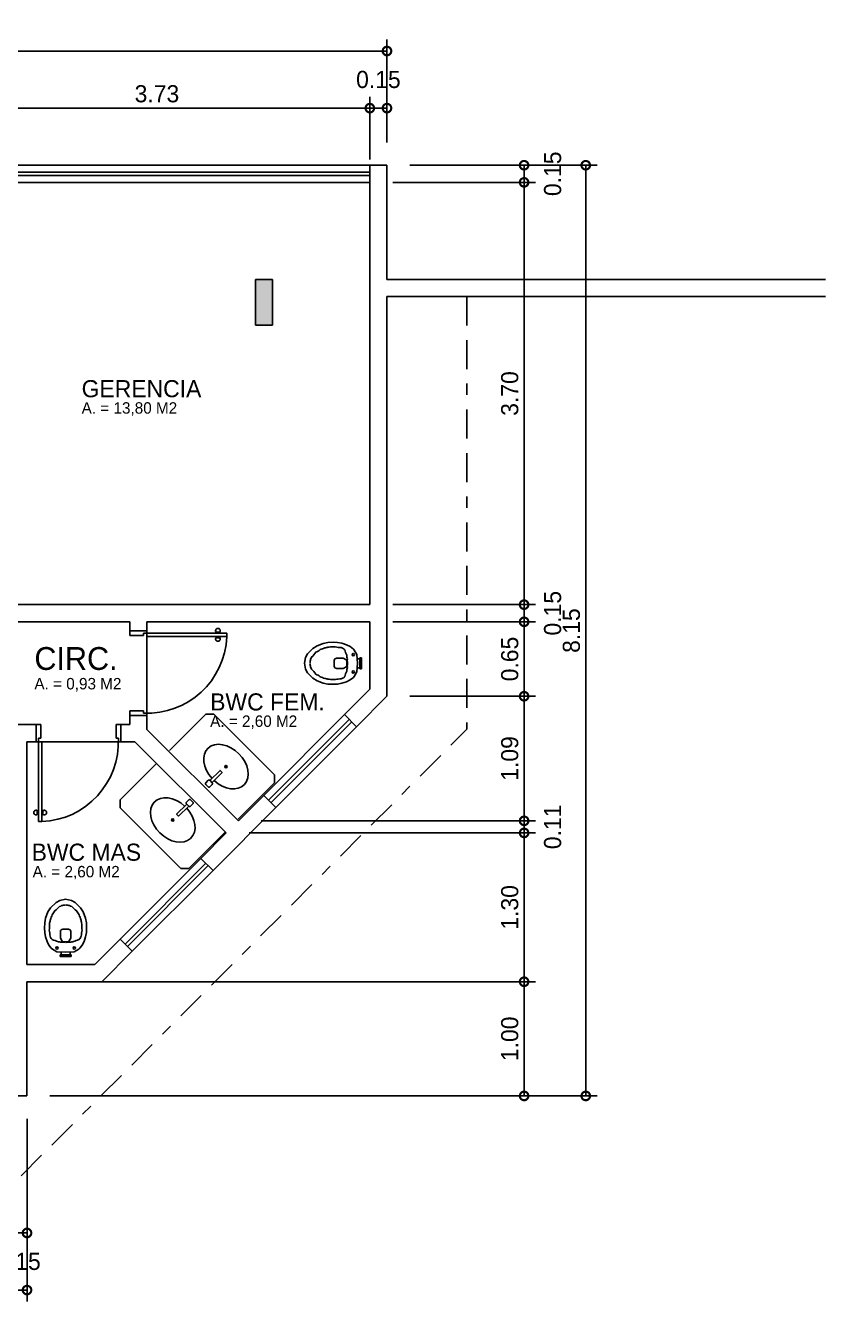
# Model space of a CAD drawing. Extents: x 10 to 180, y 167 to 221.
# Drawn here: x 171.64 to 178.64, y 181.42 to 192.59 of the extents above; entities that cross this region are included whole.
import ezdxf

# ---------------------------------------------------------------- set-up
doc = ezdxf.new("R2010")
doc.units = 0
doc.linetypes.add('BORDERX2', pattern=[88.9, 25.4, -12.7, 25.4, -12.7, 0, -12.7])
doc.layers.get('0').update_dxf_attribs({"linetype": 'CONTINUOUS'})
doc.layers.get('DEFPOINTS').update_dxf_attribs({"linetype": 'CONTINUOUS'})
for name, color, linetype in [('AMBIENTES', 3, 'CONTINUOUS'), ('AREAS', 1, 'CONTINUOUS'), ('BEIRAL', 7, 'BORDERX2'), ('COTAS', 4, 'CONTINUOUS'), ('ESQUADRIAS', 1, 'CONTINUOUS'), ('PAREDES', 5, 'CONTINUOUS'), ('PILARES', 4, 'CONTINUOUS'), ('REBAIXOS', 1, 'CONTINUOUS'), ('SANITARIOS', 7, 'CONTINUOUS'), ('TRAÇO-03', 3, 'CONTINUOUS')]:
    doc.layers.add(name, color=color, linetype=linetype)
doc.dimstyles.get("Standard").update_dxf_attribs({"dimscale": 0, "dimtxt": 0.15, "dimasz": 0.15, "dimexe": 0.1, "dimexo": 0.2, "dimgap": 0.05, "dimtad": 1, "dimzin": 1, "dimdsep": 46, "dimtxsty": 'Standard', "dimblk1": 'DOTSMALL', "dimblk2": 'DOTSMALL', "dimsah": 1, "dimcen": 2.5, "dimadec": 0, "dimazin": 0, "dimtfac": 1, "dimtmove": 2, "dimatfit": 3, "dimldrblk": 'DOTSMALL', "dimfxl": 1, "dimtolj": 1, "dimtzin": 1, "dimarcsym": 0})

# ---------------------------------------------------------------- blocks, each defined once
blk = doc.blocks.new('VASOSAN01')
for p, q in [((-0.235, 0.083), (-0.188, 0.131)), ((-0.188, 0.131), (-0.151, 0.154)), ((-0.151, 0.154), (-0.097, 0.174)), ((-0.097, 0.174), (-0.057, 0.182)), ((-0.057, 0.182), (-0.01, 0.184)), ((-0.01, 0.184), (0.028, 0.182)), ((0.028, 0.182), (0.067, 0.175)), ((0.067, 0.175), (0.107, 0.162)), ((0.107, 0.162), (0.139, 0.146)), ((0.139, 0.146), (0.167, 0.125)), ((0.167, 0.125), (0.175, 0.115)), ((0.175, 0.115), (0.197, 0.076)), ((-0.262, 0), (-0.253, 0.051)), ((-0.262, 0), (-0.253, -0.051)), ((-0.253, 0.051), (-0.235, 0.083)), ((0, -0.025), (0, 0.025)), ((0.077, 0.045), (0.02, 0.045)), ((0.077, 0.045), (0.11, 0.027)), ((0.11, 0.027), (0.11, -0.027)), ((0.197, 0.076), (0.202, 0)), ((0.223, 0.039), (0.199, 0.039)), ((0.202, 0), (0.202, 0)), ((0.202, 0), (0.202, 0)), ((0.238, 0.048), (0.223, 0.048)), ((0.223, 0.048), (0.223, 0.039)), ((0.223, -0.039), (0.223, 0.039)), ((0.238, -0.048), (0.238, 0.048)), ((-0.253, -0.051), (-0.235, -0.083)), ((-0.235, -0.083), (-0.188, -0.131)), ((0.077, -0.045), (0.02, -0.045)), ((0.11, -0.027), (0.077, -0.045)), ((0.175, -0.115), (0.197, -0.076)), ((0.197, -0.076), (0.202, 0)), ((0.199, -0.039), (0.223, -0.039)), ((0.223, -0.039), (0.223, -0.048)), ((0.223, -0.048), (0.238, -0.048)), ((-0.188, -0.131), (-0.151, -0.154)), ((-0.151, -0.154), (-0.097, -0.174)), ((-0.097, -0.174), (-0.057, -0.182)), ((-0.057, -0.182), (-0.01, -0.184)), ((-0.01, -0.184), (0.028, -0.182)), ((0.028, -0.182), (0.067, -0.175)), ((0.067, -0.175), (0.107, -0.162)), ((0.107, -0.162), (0.139, -0.146)), ((0.139, -0.146), (0.167, -0.125)), ((0.167, -0.125), (0.175, -0.115))]:
    blk.add_line(p, q)
for points in [[(0.115, 0.002, -0.041285), (0.114, 0.038, -0.045356), (0.108, 0.071, -0.033191), (0.091, 0.117, -0.120175), (0.082, 0.128, -0.118011), (0.061, 0.138, -0.050668), (0.008, 0.144, -0.012742), (-0.033, 0.143, -0.021668), (-0.056, 0.141, -0.039787), (-0.084, 0.135, -0.025573), (-0.125, 0.12, -0.081205), (-0.162, 0.097, -0.062644), (-0.2, 0.054, -0.081597), (-0.208, 0.036, -0.049616), (-0.214, 0.003)], [(0.115, 0, 0.041285), (0.114, -0.037, 0.045356), (0.108, -0.069, 0.033191), (0.091, -0.116, 0.120175), (0.082, -0.127, 0.118011), (0.061, -0.136, 0.050668), (0.008, -0.142, 0.012742), (-0.033, -0.141, 0.021668), (-0.056, -0.139, 0.039787), (-0.084, -0.133, 0.025573), (-0.125, -0.118, 0.081205), (-0.162, -0.095, 0.062644), (-0.2, -0.052, 0.081597), (-0.208, -0.034, 0.049616), (-0.214, -0.001)]]:
    blk.add_lwpolyline(points, format="xyb")
for centre in [(0.165, 0.076), (0.165, -0.076)]:
    blk.add_circle(centre, 0.0101)
for centre, start, end in [((0.02, 0.025), 90.0369, 180), ((0.02, -0.025), 180, 269.9631)]:
    blk.add_arc(centre, 0.02, start, end)
blk = doc.blocks.new('_DOTSMALL')
at = {"color": 0, "linetype": 'ByBlock', "const_width": 0.5}
blk.add_lwpolyline([(-0.0625, 0, 1), (0.0625, 0, 1)], format="xyb", close=True, dxfattribs=at)
blk = doc.blocks.new('*D118')
at = {"color": 0, "linetype": 'ByBlock'}
for p, q in [((142.259, 172.177), (142.259, 170.577)), ((150.234, 172.177), (150.234, 170.577)), ((142.259, 170.677), (150.234, 170.677))]:
    blk.add_line(p, q, dxfattribs=at)
at = {"layer": 'DEFPOINTS', "color": 0, "linetype": 'ByBlock'}
for p in [(142.259, 172.377), (150.234, 172.377), (150.234, 170.677)]:
    blk.add_point(p, dxfattribs=at)
at = {"color": 0, "linetype": 'ByBlock', "xscale": 0.15, "yscale": 0.15, "zscale": 0.15, "rotation": 180}
blk.add_blockref('_DOTSMALL', (142.259, 170.677), dxfattribs=at)
at = {"color": 0, "linetype": 'ByBlock', "xscale": 0.15, "yscale": 0.15, "zscale": 0.15}
blk.add_blockref('_DOTSMALL', (150.234, 170.677), dxfattribs=at)
at = {"color": 0, "linetype": 'ByBlock', "insert": (146.246, 170.802), "char_height": 0.15, "attachment_point": 5}
blk.add_mtext('\\A1;7.98', dxfattribs=at)
blk = doc.blocks.new('*D119')
at = {"color": 0, "linetype": 'ByBlock'}
for p, q in [((150.084, 172.327), (150.084, 171.077)), ((150.234, 172.177), (150.234, 171.077)), ((150.084, 171.177), (150.234, 171.177))]:
    blk.add_line(p, q, dxfattribs=at)
at = {"layer": 'DEFPOINTS', "color": 0, "linetype": 'ByBlock'}
for p in [(150.084, 172.527), (150.234, 172.377), (150.234, 171.177)]:
    blk.add_point(p, dxfattribs=at)
at = {"color": 0, "linetype": 'ByBlock', "xscale": 0.15, "yscale": 0.15, "zscale": 0.15, "rotation": 180}
blk.add_blockref('_DOTSMALL', (150.084, 171.177), dxfattribs=at)
at = {"color": 0, "linetype": 'ByBlock', "xscale": 0.15, "yscale": 0.15, "zscale": 0.15}
blk.add_blockref('_DOTSMALL', (150.234, 171.177), dxfattribs=at)
at = {"color": 0, "linetype": 'ByBlock', "insert": (150.159, 170.927), "char_height": 0.15, "attachment_point": 5}
blk.add_mtext('\\A1;0.15', dxfattribs=at)
blk = doc.blocks.new('*D120')
at = {"color": 0, "linetype": 'ByBlock'}
for p, q in [((153.434, 180.377), (154.684, 180.377)), ((154.584, 180.377), (154.584, 176.679)), ((153.434, 176.679), (154.684, 176.679))]:
    blk.add_line(p, q, dxfattribs=at)
at = {"layer": 'DEFPOINTS', "color": 0, "linetype": 'ByBlock'}
for p in [(153.234, 180.377), (153.234, 176.679), (154.584, 176.679)]:
    blk.add_point(p, dxfattribs=at)
at = {"color": 0, "linetype": 'ByBlock', "xscale": 0.15, "yscale": 0.15, "zscale": 0.15}
for p, rotation in [((154.584, 180.377), 90), ((154.584, 176.679), 270)]:
    blk.add_blockref('_DOTSMALL', p, dxfattribs=dict(at, rotation=rotation))
at = {"color": 0, "linetype": 'ByBlock', "insert": (154.459, 178.528), "char_height": 0.15, "attachment_point": 5, "rotation": 90}
blk.add_mtext('\\A1;3.70', dxfattribs=at)
blk = doc.blocks.new('*D121')
at = {"color": 0, "linetype": 'ByBlock'}
for p, q in [((153.584, 180.527), (154.684, 180.527)), ((154.584, 180.527), (154.584, 180.377)), ((153.634, 180.377), (154.684, 180.377))]:
    blk.add_line(p, q, dxfattribs=at)
at = {"layer": 'DEFPOINTS', "color": 0, "linetype": 'ByBlock'}
for p in [(153.384, 180.527), (153.434, 180.377), (154.584, 180.377)]:
    blk.add_point(p, dxfattribs=at)
at = {"color": 0, "linetype": 'ByBlock', "xscale": 0.15, "yscale": 0.15, "zscale": 0.15}
for p, rotation in [((154.584, 180.527), 90), ((154.584, 180.377), 270)]:
    blk.add_blockref('_DOTSMALL', p, dxfattribs=dict(at, rotation=rotation))
at = {"color": 0, "linetype": 'ByBlock', "insert": (154.834, 180.452), "char_height": 0.15, "attachment_point": 5, "rotation": 90}
blk.add_mtext('\\A1;0.15', dxfattribs=at)
blk = doc.blocks.new('*D122')
at = {"color": 0, "linetype": 'ByBlock'}
for p, q in [((153.434, 176.679), (154.684, 176.679)), ((154.584, 176.679), (154.584, 176.529)), ((153.434, 176.529), (154.684, 176.529))]:
    blk.add_line(p, q, dxfattribs=at)
at = {"layer": 'DEFPOINTS', "color": 0, "linetype": 'ByBlock'}
for p in [(153.234, 176.679), (153.234, 176.529), (154.584, 176.529)]:
    blk.add_point(p, dxfattribs=at)
at = {"color": 0, "linetype": 'ByBlock', "xscale": 0.15, "yscale": 0.15, "zscale": 0.15}
for p, rotation in [((154.584, 176.679), 90), ((154.584, 176.529), 270)]:
    blk.add_blockref('_DOTSMALL', p, dxfattribs=dict(at, rotation=rotation))
at = {"color": 0, "linetype": 'ByBlock', "insert": (154.834, 176.604), "char_height": 0.15, "attachment_point": 5, "rotation": 90}
blk.add_mtext('\\A1;0.15', dxfattribs=at)
blk = doc.blocks.new('*D123')
at = {"color": 0, "linetype": 'ByBlock'}
for p, q in [((153.634, 176.529), (154.684, 176.529)), ((154.584, 176.529), (154.584, 175.877)), ((153.584, 175.877), (154.684, 175.877))]:
    blk.add_line(p, q, dxfattribs=at)
at = {"layer": 'DEFPOINTS', "color": 0, "linetype": 'ByBlock'}
for p in [(153.434, 176.529), (153.384, 175.877), (154.584, 175.877)]:
    blk.add_point(p, dxfattribs=at)
at = {"color": 0, "linetype": 'ByBlock', "xscale": 0.15, "yscale": 0.15, "zscale": 0.15}
for p, rotation in [((154.584, 176.529), 90), ((154.584, 175.877), 270)]:
    blk.add_blockref('_DOTSMALL', p, dxfattribs=dict(at, rotation=rotation))
at = {"color": 0, "linetype": 'ByBlock', "insert": (154.459, 176.203), "char_height": 0.15, "attachment_point": 5, "rotation": 90}
blk.add_mtext('\\A1;0.65', dxfattribs=at)
blk = doc.blocks.new('*D124')
at = {"color": 0, "linetype": 'ByBlock'}
for p, q in [((153.584, 175.877), (154.684, 175.877)), ((154.584, 175.877), (154.584, 174.786)), ((152.284, 174.786), (154.684, 174.786))]:
    blk.add_line(p, q, dxfattribs=at)
at = {"layer": 'DEFPOINTS', "color": 0, "linetype": 'ByBlock'}
for p in [(153.384, 175.877), (152.084, 174.786), (154.584, 174.786)]:
    blk.add_point(p, dxfattribs=at)
at = {"color": 0, "linetype": 'ByBlock', "xscale": 0.15, "yscale": 0.15, "zscale": 0.15}
for p, rotation in [((154.584, 175.877), 90), ((154.584, 174.786), 270)]:
    blk.add_blockref('_DOTSMALL', p, dxfattribs=dict(at, rotation=rotation))
at = {"color": 0, "linetype": 'ByBlock', "insert": (154.459, 175.332), "char_height": 0.15, "attachment_point": 5, "rotation": 90}
blk.add_mtext('\\A1;1.09', dxfattribs=at)
blk = doc.blocks.new('*D125')
at = {"color": 0, "linetype": 'ByBlock'}
for p, q in [((152.284, 174.786), (154.684, 174.786)), ((154.584, 174.786), (154.584, 174.68)), ((152.178, 174.68), (154.684, 174.68))]:
    blk.add_line(p, q, dxfattribs=at)
at = {"layer": 'DEFPOINTS', "color": 0, "linetype": 'ByBlock'}
for p in [(152.084, 174.786), (151.978, 174.68), (154.584, 174.68)]:
    blk.add_point(p, dxfattribs=at)
at = {"color": 0, "linetype": 'ByBlock', "xscale": 0.15, "yscale": 0.15, "zscale": 0.15}
for p, rotation in [((154.584, 174.786), 90), ((154.584, 174.68), 270)]:
    blk.add_blockref('_DOTSMALL', p, dxfattribs=dict(at, rotation=rotation))
at = {"color": 0, "linetype": 'ByBlock', "insert": (154.834, 174.733), "char_height": 0.15, "attachment_point": 5, "rotation": 90}
blk.add_mtext('\\A1;0.11', dxfattribs=at)
blk = doc.blocks.new('*D126')
at = {"color": 0, "linetype": 'ByBlock'}
for p, q in [((152.39, 174.68), (154.684, 174.68)), ((154.584, 174.68), (154.584, 173.377)), ((151.09, 173.377), (154.684, 173.377))]:
    blk.add_line(p, q, dxfattribs=at)
at = {"layer": 'DEFPOINTS', "color": 0, "linetype": 'ByBlock'}
for p in [(152.19, 174.68), (150.89, 173.377), (154.584, 173.377)]:
    blk.add_point(p, dxfattribs=at)
at = {"color": 0, "linetype": 'ByBlock', "xscale": 0.15, "yscale": 0.15, "zscale": 0.15}
for p, rotation in [((154.584, 174.68), 90), ((154.584, 173.377), 270)]:
    blk.add_blockref('_DOTSMALL', p, dxfattribs=dict(at, rotation=rotation))
at = {"color": 0, "linetype": 'ByBlock', "insert": (154.459, 174.028), "char_height": 0.15, "attachment_point": 5, "rotation": 90}
blk.add_mtext('\\A1;1.30', dxfattribs=at)
blk = doc.blocks.new('*D127')
at = {"color": 0, "linetype": 'ByBlock'}
for p, q in [((150.434, 173.377), (154.684, 173.377)), ((154.584, 173.377), (154.584, 172.377)), ((150.434, 172.377), (154.684, 172.377))]:
    blk.add_line(p, q, dxfattribs=at)
at = {"layer": 'DEFPOINTS', "color": 0, "linetype": 'ByBlock'}
for p in [(150.234, 173.377), (150.234, 172.377), (154.584, 172.377)]:
    blk.add_point(p, dxfattribs=at)
at = {"color": 0, "linetype": 'ByBlock', "xscale": 0.15, "yscale": 0.15, "zscale": 0.15}
for p, rotation in [((154.584, 173.377), 90), ((154.584, 172.377), 270)]:
    blk.add_blockref('_DOTSMALL', p, dxfattribs=dict(at, rotation=rotation))
at = {"color": 0, "linetype": 'ByBlock', "insert": (154.459, 172.877), "char_height": 0.15, "attachment_point": 5, "rotation": 90}
blk.add_mtext('\\A1;1.00', dxfattribs=at)
blk = doc.blocks.new('*D128')
at = {"color": 0, "linetype": 'ByBlock'}
for p, q in [((153.784, 180.527), (155.184, 180.527)), ((155.084, 172.377), (155.084, 180.527)), ((150.634, 172.377), (155.184, 172.377))]:
    blk.add_line(p, q, dxfattribs=at)
at = {"layer": 'DEFPOINTS', "color": 0, "linetype": 'ByBlock'}
for p in [(153.584, 180.527), (155.084, 180.527), (150.434, 172.377)]:
    blk.add_point(p, dxfattribs=at)
at = {"color": 0, "linetype": 'ByBlock', "xscale": 0.15, "yscale": 0.15, "zscale": 0.15}
for p, rotation in [((155.084, 180.527), 90), ((155.084, 172.377), 270)]:
    blk.add_blockref('_DOTSMALL', p, dxfattribs=dict(at, rotation=rotation))
at = {"color": 0, "linetype": 'ByBlock', "insert": (154.959, 176.452), "char_height": 0.15, "attachment_point": 5, "rotation": 90}
blk.add_mtext('\\A1;8.15', dxfattribs=at)
blk = doc.blocks.new('*D129')
at = {"color": 0, "linetype": 'ByBlock'}
for p, q in [((149.509, 180.577), (149.509, 181.127)), ((153.234, 180.577), (153.234, 181.127)), ((153.234, 181.027), (149.509, 181.027))]:
    blk.add_line(p, q, dxfattribs=at)
at = {"layer": 'DEFPOINTS', "color": 0, "linetype": 'ByBlock'}
for p in [(149.509, 181.027), (149.509, 180.377), (153.234, 180.377)]:
    blk.add_point(p, dxfattribs=at)
at = {"color": 0, "linetype": 'ByBlock', "xscale": 0.15, "yscale": 0.15, "zscale": 0.15, "rotation": 180}
blk.add_blockref('_DOTSMALL', (149.509, 181.027), dxfattribs=at)
at = {"color": 0, "linetype": 'ByBlock', "xscale": 0.15, "yscale": 0.15, "zscale": 0.15}
blk.add_blockref('_DOTSMALL', (153.234, 181.027), dxfattribs=at)
at = {"color": 0, "linetype": 'ByBlock', "insert": (151.371, 181.152), "char_height": 0.15, "attachment_point": 5}
blk.add_mtext('\\A1;3.73', dxfattribs=at)
blk = doc.blocks.new('*D130')
at = {"color": 0, "linetype": 'ByBlock'}
for p, q in [((153.234, 180.777), (153.234, 181.127)), ((153.384, 180.727), (153.384, 181.127)), ((153.234, 181.027), (153.384, 181.027))]:
    blk.add_line(p, q, dxfattribs=at)
at = {"layer": 'DEFPOINTS', "color": 0, "linetype": 'ByBlock'}
for p in [(153.384, 181.027), (153.234, 180.577), (153.384, 180.527)]:
    blk.add_point(p, dxfattribs=at)
at = {"color": 0, "linetype": 'ByBlock', "xscale": 0.15, "yscale": 0.15, "zscale": 0.15, "rotation": 180}
blk.add_blockref('_DOTSMALL', (153.234, 181.027), dxfattribs=at)
at = {"color": 0, "linetype": 'ByBlock', "xscale": 0.15, "yscale": 0.15, "zscale": 0.15}
blk.add_blockref('_DOTSMALL', (153.384, 181.027), dxfattribs=at)
at = {"color": 0, "linetype": 'ByBlock', "insert": (153.309, 181.277), "char_height": 0.15, "attachment_point": 5}
blk.add_mtext('\\A1;0.15', dxfattribs=at)
blk = doc.blocks.new('*D136')
at = {"color": 0, "linetype": 'ByBlock'}
for p, q in [((142.259, 179.727), (142.259, 181.627)), ((153.384, 180.727), (153.384, 181.627)), ((142.259, 181.527), (153.384, 181.527))]:
    blk.add_line(p, q, dxfattribs=at)
at = {"layer": 'DEFPOINTS', "color": 0, "linetype": 'ByBlock'}
for p in [(153.384, 181.527), (153.384, 180.527), (142.259, 179.527)]:
    blk.add_point(p, dxfattribs=at)
at = {"color": 0, "linetype": 'ByBlock', "xscale": 0.15, "yscale": 0.15, "zscale": 0.15, "rotation": 180}
blk.add_blockref('_DOTSMALL', (142.259, 181.527), dxfattribs=at)
at = {"color": 0, "linetype": 'ByBlock', "xscale": 0.15, "yscale": 0.15, "zscale": 0.15}
blk.add_blockref('_DOTSMALL', (153.384, 181.527), dxfattribs=at)
at = {"color": 0, "linetype": 'ByBlock', "insert": (147.821, 181.652), "char_height": 0.15, "attachment_point": 5}
blk.add_mtext('\\A1;11.13', dxfattribs=at)

msp = doc.modelspace()

# ---------------------------------------------------------------- hatches: boundary and pattern name
at = {"layer": 'PILARES'}
msp.add_hatch(color=256, dxfattribs=at).paths.add_polyline_path([(173.65181105, 189.96746978), (173.80181105, 189.96746978), (173.80181105, 190.36746978), (173.65181105, 190.36746978)])

# ---------------------------------------------------------------- linework, layer by layer
for p, q in [((173.65181105, 190.36746978), (173.80181105, 190.36746978)), ((173.65181105, 189.96746978), (173.65181105, 190.36746978)), ((173.80181105, 189.96746978), (173.80181105, 190.36746978)), ((173.65181105, 189.96746978), (173.80181105, 189.96746978)), ((172.89807556, 186.24275422), (173.21627361, 186.56095228)), ((173.21627361, 186.56095228), (173.28698429, 186.56095228)), ((173.28698429, 186.56095228), (173.81731438, 186.03062219)), ((172.78610944, 186.1290507), (172.46791139, 185.81085265)), ((173.49911633, 185.64171346), (173.81731438, 185.95991151)), ((172.46791139, 185.81085265), (172.46791139, 185.74014197)), ((172.46791139, 185.74014197), (172.99824148, 185.20981188)), ((173.3871502, 185.52800993), (173.06895215, 185.20981188)), ((173.06895215, 185.20981188), (172.99824148, 185.20981188))]:
    msp.add_line(p, q)
at = {"ltscale": 0.01}
for p, q in [((173.40012138, 186.0942618), (173.38597924, 186.10840394)), ((173.40012138, 186.10840394), (173.38597924, 186.0942618)), ((172.92045973, 185.62700488), (172.93460186, 185.64114702)), ((172.93460186, 185.62700488), (172.92045973, 185.64114702))]:
    msp.add_line(p, q, dxfattribs=at)
for points in [[(173.25339672, 185.97935695), (173.34178507, 186.0677453), (173.35946274, 186.05006763), (173.27107439, 185.96167928)], [(173.04950672, 185.77372954), (172.96111837, 185.68534119), (172.97879604, 185.66766352), (173.06718439, 185.75605187)]]:
    msp.add_lwpolyline(points)
for points in [[(173.21627361, 185.95991151), (173.23748682, 185.98112471, -0.4142135624), (173.25162895, 185.98112471), (173.27284216, 185.95991151, -0.4142135624), (173.27284216, 185.94576938), (173.25162895, 185.92455617, -0.4142135624), (173.23748682, 185.92455617), (173.21627361, 185.94576938, -0.4142135624)], [(173.06895215, 185.81085265), (173.04773895, 185.78963944, 0.4142135624), (173.04773895, 185.77549731), (173.06895215, 185.7542841, 0.4142135624), (173.08309429, 185.7542841), (173.10430749, 185.77549731, 0.4142135624), (173.10430749, 185.78963944), (173.08309429, 185.81085265, 0.4142135624)]]:
    msp.add_lwpolyline(points, format="xyb", close=True)
for centre in [(173.39305031, 186.10133287), (172.9275308, 185.63407595)]:
    msp.add_circle(centre, 0.01, dxfattribs=at)
at = {"ltscale": 0.01, "extrusion": (0, 0, -1)}
msp.add_ellipse((173.39305031, 186.10133287), major_axis=(-0.15909903, 0.15909903), ratio=0.7111111111, start_param=4.7679731537, end_param=10.9399901143, dxfattribs=at)
at = {"ltscale": 0.01}
msp.add_ellipse((172.9275308, 185.63407595), major_axis=(-0.15909903, 0.15909903), ratio=0.7111111111, start_param=4.7679731537, end_param=10.9399901143, dxfattribs=at)
at = {"layer": 'BEIRAL', "ltscale": 0.01}
for p in [(175.50181105, 190.21746978), (171.60102388, 182.51746978)]:
    msp.add_line(p, (175.50181105, 186.42803336), dxfattribs=at)
at = {"layer": 'ESQUADRIAS'}
for p, q in [((170.92681105, 191.36746978), (174.65181105, 191.36746978)), ((170.92681105, 191.30746978), (174.65181105, 191.30746978)), ((174.65181105, 191.27746978), (170.92681105, 191.27746978)), ((174.65181105, 191.21746978), (170.92681105, 191.21746978)), ((172.55181105, 187.28949187), (172.55181105, 187.24949187)), ((172.70181105, 187.26949187), (172.67181105, 187.26949187)), ((172.67181105, 187.26949187), (172.67181105, 187.24949187)), ((172.70181105, 187.26949187), (172.70181105, 187.28949187)), ((172.70181105, 187.26949187), (173.40181105, 187.26949187)), ((172.70181105, 187.23949187), (172.70181105, 187.26949187)), ((173.30783515, 187.27449187), (173.33783515, 187.27449187)), ((173.31283515, 187.30949187), (173.33283515, 187.30949187)), ((173.31283515, 187.27949187), (173.33283515, 187.27949187)), ((173.31283515, 187.27449187), (173.31283515, 187.27949187)), ((173.33283515, 187.27449187), (173.33283515, 187.27949187)), ((173.40181105, 187.26949187), (173.40181105, 187.23949187)), ((172.55181105, 187.24949187), (172.67181105, 187.24949187)), ((173.40181105, 187.23949187), (172.70181105, 187.23949187)), ((173.30783515, 187.23449187), (173.33783515, 187.23449187)), ((173.31283515, 187.23449187), (173.31283515, 187.22949187)), ((173.31283515, 187.22949187), (173.33283515, 187.22949187)), ((173.31283515, 187.19949187), (173.33283515, 187.19949187)), ((173.33283515, 187.23449187), (173.33283515, 187.22949187)), ((172.55181105, 186.54949187), (172.55181105, 186.58949187)), ((172.55181105, 186.58949187), (172.67181105, 186.58949187)), ((172.67181105, 186.56949187), (172.67181105, 186.58949187)), ((172.70181105, 186.56949187), (172.67181105, 186.56949187)), ((172.70181105, 186.56949187), (172.70181105, 186.54949187)), ((173.72368545, 185.84904015), (174.42990724, 186.55703192)), ((173.76616492, 185.80666687), (174.47238672, 186.51465865)), ((174.49349387, 186.49333909), (173.78727208, 185.78534732)), ((171.73181105, 186.46949187), (171.77181105, 186.46949187)), ((171.77181105, 186.46949187), (171.77181105, 186.34949187)), ((172.47181105, 186.46949187), (172.43181105, 186.46949187)), ((172.43181105, 186.46949187), (172.43181105, 186.34949187)), ((174.53597334, 186.45096582), (173.82975155, 185.74297405)), ((171.75181105, 186.31949187), (171.73181105, 186.31949187)), ((171.75181105, 186.31949187), (171.75181105, 186.34949187)), ((171.75181105, 186.34949187), (171.77181105, 186.34949187)), ((171.75181105, 186.31949187), (171.75181105, 185.61949187)), ((171.78181105, 186.31949187), (171.75181105, 186.31949187)), ((171.78181105, 185.61949187), (171.78181105, 186.31949187)), ((172.45181105, 186.34949187), (172.43181105, 186.34949187)), ((172.45181105, 186.31949187), (172.45181105, 186.34949187)), ((171.71181105, 185.70846777), (171.71181105, 185.68846777)), ((171.74181105, 185.70846777), (171.74181105, 185.68846777)), ((171.74681105, 185.70846777), (171.74181105, 185.70846777)), ((171.74681105, 185.71346777), (171.74681105, 185.68346777)), ((171.78681105, 185.71346777), (171.78681105, 185.68346777)), ((171.78681105, 185.70846777), (171.79181105, 185.70846777)), ((171.79181105, 185.70846777), (171.79181105, 185.68846777)), ((171.82181105, 185.70846777), (171.82181105, 185.68846777)), ((171.74681105, 185.68846777), (171.74181105, 185.68846777)), ((171.78681105, 185.68846777), (171.79181105, 185.68846777)), ((173.17394461, 185.29792151), (172.46772282, 184.58992974)), ((173.21642408, 185.25554823), (172.51020229, 184.54755646)), ((172.53130944, 184.52623691), (173.23753123, 185.23422868)), ((172.57378892, 184.48386364), (173.28001071, 185.19185541))]:
    msp.add_line(p, q, dxfattribs=at)
for centre, radius, start, end in [((173.32918374, 187.28845244), 0.02664459, 127.84881657, 188.548364457), ((173.31176068, 187.28984294), 0.01040668, 210.943666959, 275.926230686), ((173.30783515, 187.26949187), 0.005, 90, 180), ((173.31648656, 187.28845244), 0.02664459, 351.451635543, 52.15118343), ((173.33390961, 187.28984294), 0.01040668, 264.073769314, 329.056333041), ((173.33783515, 187.26949187), 0.005, 0, 90), ((172.70181105, 187.26949187), 0.70064256, 267.545968325, 357.545968325), ((173.32918374, 187.22053131), 0.02664459, 171.451635543, 232.15118343), ((173.30783515, 187.23949187), 0.005, 180, 270), ((173.31176068, 187.21914081), 0.01040668, 84.073769314, 149.056333041), ((173.33390961, 187.21914081), 0.01040668, 30.943666959, 95.926230686), ((173.31648656, 187.22053131), 0.02664459, 307.84881657, 8.548364457), ((173.33783515, 187.23949187), 0.005, 270, 360), ((171.75181105, 186.31949187), 0.70064256, 272.454031675, 2.454031675), ((171.73285048, 185.69211918), 0.02664459, 81.451635543, 142.15118343), ((171.73145998, 185.70954224), 0.01040668, 354.073769314, 59.056333041), ((171.75181105, 185.71346777), 0.005, 90, 180), ((171.78181105, 185.71346777), 0.005, 360, 90), ((171.80216211, 185.70954224), 0.01040668, 120.943666959, 185.926230686), ((171.80077161, 185.69211918), 0.02664459, 37.84881657, 98.548364457), ((171.73285048, 185.70481636), 0.02664459, 217.84881657, 278.548364457), ((171.73145998, 185.68739331), 0.01040668, 300.943666959, 5.926230686), ((171.75181105, 185.68346777), 0.005, 180, 270), ((171.78181105, 185.68346777), 0.005, 270, 0), ((171.80216211, 185.68739331), 0.01040668, 174.073769314, 239.056333041), ((171.80077161, 185.70481636), 0.02664459, 261.451635543, 322.15118343)]:
    msp.add_arc(centre, radius, start, end, dxfattribs=at)
at = {"layer": 'PAREDES'}
for p, q in [((174.65181105, 191.36746978), (174.65181105, 187.51949187)), ((174.80181105, 191.36746978), (174.65181105, 191.36746978)), ((174.80181105, 190.36746978), (174.80181105, 191.36746978)), ((174.80181105, 190.36746978), (174.80181105, 191.36746978)), ((174.80181105, 190.36746978), (178.63931105, 190.36746978)), ((174.80181105, 190.21746978), (174.80181105, 186.71746978)), ((174.80181105, 190.21746978), (178.63931105, 190.21746978)), ((174.65181105, 187.51949187), (171.50181105, 187.51949187)), ((172.55181105, 187.36949187), (171.50181105, 187.36949187)), ((172.55181105, 187.36949187), (172.55181105, 187.28949187)), ((172.55181105, 187.28949187), (172.70181105, 187.28949187)), ((172.70181105, 187.36949187), (172.70181105, 187.28949187)), ((174.65181105, 187.36949187), (172.70181105, 187.36949187)), ((174.65181105, 187.36949187), (174.65181105, 186.77949187)), ((174.65181105, 186.77949187), (174.42990724, 186.55703192)), ((174.80181105, 186.71746978), (174.53597334, 186.45096582)), ((172.55181105, 186.54949187), (172.55181105, 186.46949187)), ((172.70181105, 186.54949187), (172.55181105, 186.54949187)), ((172.70181105, 186.54949187), (172.70181105, 186.42610877)), ((174.53597334, 186.45096582), (174.42990724, 186.55703192)), ((171.73181105, 186.46949187), (171.50181105, 186.46949187)), ((171.73181105, 186.46949187), (171.73181105, 186.31949187)), ((172.47181105, 186.46949187), (172.47181105, 186.31949187)), ((172.55181105, 186.46949187), (172.47181105, 186.46949187)), ((172.70181105, 186.42610877), (173.50183338, 185.62652849)), ((171.73181105, 186.31949187), (171.65181105, 186.31949187)), ((171.65181105, 186.31949187), (171.65181105, 184.36746978)), ((172.59629621, 186.31949187), (172.47181105, 186.31949187)), ((172.59629621, 186.31949187), (173.39584841, 185.52038146)), ((173.72368545, 185.84904015), (173.50178165, 185.62658019)), ((173.82975155, 185.74297405), (173.72368545, 185.84904015)), ((173.82975155, 185.74297405), (173.28001071, 185.19185541)), ((173.39584841, 185.52038146), (173.17394461, 185.29792151)), ((173.28001071, 185.19185541), (173.17394461, 185.29792151)), ((172.46772282, 184.58992974), (172.24581901, 184.36746978)), ((172.57378892, 184.48386364), (172.46772282, 184.58992974)), ((172.57378892, 184.48386364), (172.30806105, 184.21746978)), ((171.65181105, 184.36746978), (172.24581901, 184.36746978)), ((172.30806105, 184.21746978), (171.65181105, 184.21746978)), ((171.65181105, 184.21746978), (171.65181105, 183.21746978)), ((170.90806105, 183.21746978), (171.65181105, 183.21746978))]:
    msp.add_line(p, q, dxfattribs=at)
at = {"layer": 'REBAIXOS'}
for p, q in [((172.70181105, 186.54949187), (172.70181105, 187.28949187)), ((171.73181105, 186.31949187), (172.47181105, 186.31949187))]:
    msp.add_line(p, q, dxfattribs=at)
at = {"layer": 'SANITARIOS'}
msp.add_line((173.81731438, 186.03062219), (173.81731438, 185.95991151), dxfattribs=at)
at = {"layer": 'TRAÇO-03'}
for p, q in [((172.45181105, 186.31949187), (172.47181105, 186.31949187)), ((171.75181105, 185.61949187), (171.78181105, 185.61949187))]:
    msp.add_line(p, q, dxfattribs=at)

# ---------------------------------------------------------------- block references
at = {"layer": 'SANITARIOS'}
msp.add_blockref('VASOSAN01', (174.3415021, 187.00589429), dxfattribs=at)
at = {"layer": 'SANITARIOS', "rotation": 270}
msp.add_blockref('VASOSAN01', (171.98941179, 184.67715024), dxfattribs=at)

# ---------------------------------------------------------------- texts
at = {"layer": 'AMBIENTES', "width": 20.0585, "attachment_point": 1}
for s, insert, char_height in [('GERENCIA', (172.13021337, 189.48559931), 0.15), ('CIRC.', (171.716784, 187.14795216), 0.2), ('BWC FEM.', (173.25491175, 186.74278689), 0.15), ('BWC MAS', (171.69262521, 185.42683773), 0.15)]:
    msp.add_mtext(s, dxfattribs=dict(at, insert=insert, char_height=char_height))
at = {"layer": 'AREAS', "char_height": 0.1, "width": 20.0585, "attachment_point": 1}
for s, insert in [('A. = 13,80 M2', (172.13021337, 189.29208846)), ('A. = 0,93 M2', (171.716784, 186.87748194)), ('A. = 2,60 M2', (173.25491175, 186.54927605)), ('A. = 2,60 M2', (171.70148211, 185.23157143))]:
    msp.add_mtext(s, dxfattribs=dict(at, insert=insert))

# ---------------------------------------------------------------- dimensions: what is measured, and where the dimension line sits
at = {"layer": 'COTAS'}
for base, p1, p2, picture, middle, set_off in [((174.801811047, 192.3674697831), (163.676811047, 190.3674697831), (174.801811047, 191.3674697831), '*D136', (169.239311047, 192.4924697831), (21.4181680591, 10.8404527337)), ((174.80181105, 191.86746978), (174.65181105, 191.41746978), (174.80181105, 191.36746978), '*D130', (174.72681105, 192.11746978), (21.41816806, 10.84045273)), ((170.926811047, 191.8674697831), (174.651811047, 191.2174697831), (170.926811047, 191.2174697831), '*D129', (172.789311047, 191.9924697831), (21.4181680591, 10.8404527337)), ((171.65181105, 182.01746978), (171.50181105, 183.36746978), (171.65181105, 183.21746978), '*D119', (171.57681105, 181.76746978), (21.41816806, 10.84045273)), ((171.651811047, 181.5174697831), (163.676811047, 183.2174697831), (171.651811047, 183.2174697831), '*D118', (167.664311047, 181.6424697831), (21.4181680591, 10.8404527337))]:
    dim = msp.add_linear_dim(base=base, p1=p1, p2=p2, dimstyle='Standard', override={"dimscale": 1}, dxfattribs=at)
    dim.commit()
    dim.dimension.update_dxf_attribs({"geometry": picture, "text_midpoint": middle, "insert": set_off})
for base, p1, p2, picture, middle, set_off in [((176.54124686, 191.36746978), (171.89124686, 183.21746978), (175.04124686, 191.36746978), '*D128', (176.41624686, 187.29246978), (21.45760387, 10.84045273)), ((176.00181105, 191.21746978), (174.80181105, 191.36746978), (174.85181105, 191.21746978), '*D121', (176.25181105, 191.29246978), (21.41816806, 10.84045273)), ((176.00181105, 187.51949187), (174.65181105, 191.21746978), (174.65181105, 187.51949187), '*D120', (175.87681105, 189.36848083), (21.41816806, 10.84045273)), ((176.00181105, 187.36949187), (174.65181105, 187.51949187), (174.65181105, 187.36949187), '*D122', (176.25181105, 187.44449187), (21.41816806, 10.84045273)), ((176.00181105, 186.71746978), (174.85181105, 187.36949187), (174.80181105, 186.71746978), '*D123', (175.87681105, 187.04348083), (21.41816806, 10.84045273)), ((176.00181105, 185.62652849), (174.80181105, 186.71746978), (173.50183338, 185.62652849), '*D124', (175.87681105, 186.17199914), (21.41816806, 10.84045273)), ((176.00181105, 185.52038146), (173.50183338, 185.62652849), (173.39584841, 185.52038146), '*D125', (176.25181105, 185.57345498), (21.41816806, 10.84045273)), ((176.00181105, 184.21746978), (173.60771545, 185.52038146), (172.30806105, 184.21746978), '*D126', (175.87681105, 184.86892562), (21.41816806, 10.84045273)), ((176.00181105, 183.21746978), (171.65181105, 184.21746978), (171.65181105, 183.21746978), '*D127', (175.87681105, 183.71746978), (21.41816806, 10.84045273))]:
    dim = msp.add_linear_dim(base=base, p1=p1, p2=p2, angle=90, dimstyle='Standard', override={"dimscale": 1}, dxfattribs=at)
    dim.commit()
    dim.dimension.update_dxf_attribs({"geometry": picture, "text_midpoint": middle, "insert": set_off})

doc.saveas('drawing.dxf')
